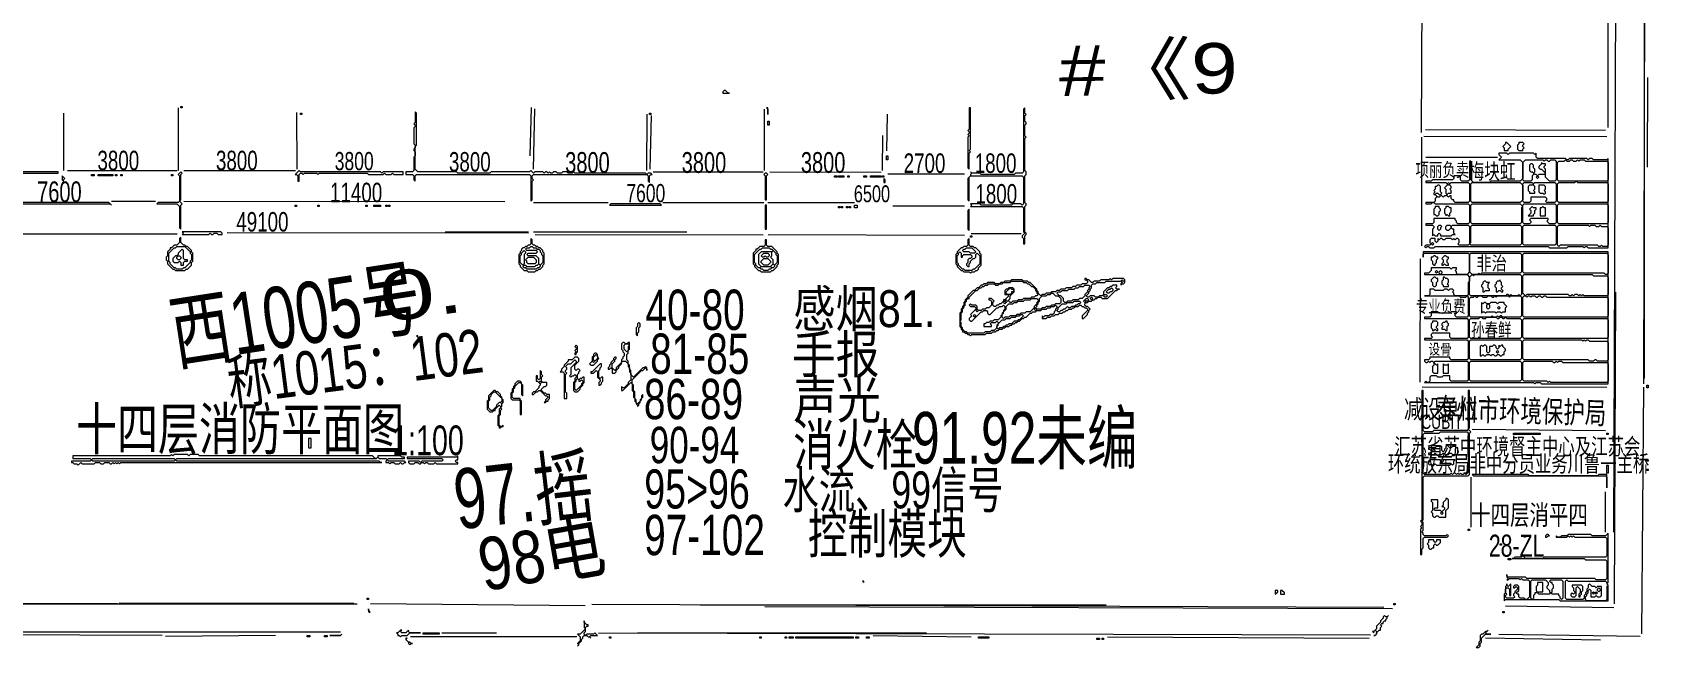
# Model space of a CAD drawing. Extents: x 10 to 1972, y 11 to 1392.
# Drawn here: x 730 to 1944, y 11 to 473 of the extents above; entities that cross this region are included whole.
import ezdxf

# ---------------------------------------------------------------- set-up
doc = ezdxf.new("R2010")
doc.units = 0
for name, color, linetype, lineweight in [('OCR_TEXT', 6, 'Continuous', 0), ('TRACE_CURVE', 6, 'Continuous', 0), ('TRACE_STRAIGHT', 5, 'Continuous', 0), ('TRACE_TEXT_SYMBOL', 6, 'Continuous', 0)]:
    doc.layers.add(name, color=color, linetype=linetype, lineweight=lineweight)
doc.styles.add('wqy-unicode', font='wqy-unicode.lff')

msp = doc.modelspace()

# ---------------------------------------------------------------- linework, layer by layer
at = {"layer": 'TRACE_CURVE', "color": 6}
for points in [[(1018, 413), (1018, 405), (1017, 404), (1018, 403), (1018, 402), (1017, 401), (1017, 389), (1018, 388), (1018, 386), (1017, 385), (1017, 384), (1018, 383), (1018, 380), (1017, 379), (1017, 369), (1016, 368), (1011, 368), (1011, 366), (1016, 366), (1017, 365), (1017, 362), (1018, 361), (1018, 365), (1019, 366), (1104, 366), (1105, 365), (1105, 346), (1106, 347), (1106, 361), (1107, 362), (1106, 363), (1106, 365), (1107, 366), (1192, 366), (1193, 365), (1193, 361), (1194, 360), (1194, 365), (1195, 366), (1196, 366), (1195, 367), (1193, 367), (1192, 366), (1191, 367), (1138, 367), (1137, 368), (1136, 367), (1133, 367), (1132, 368), (1129, 368), (1128, 367), (1125, 367), (1124, 368), (1122, 368), (1121, 367), (1120, 367), (1119, 368), (1118, 367), (1117, 368), (1116, 368), (1115, 367), (1114, 368), (1108, 368), (1107, 367)], [(1107, 367), (1105, 369), (1104, 368), (1075, 368), (1074, 367), (1050, 367), (1049, 368), (1020, 368), (1018, 370), (1018, 387), (1019, 388), (1019, 412), (1018, 413)], [(1777, 313), (1776, 312), (1777, 311), (1778, 312), (1779, 312), (1780, 311), (1783, 311), (1784, 312), (1869, 312), (1870, 311), (1883, 311), (1884, 312), (1895, 312), (1896, 311), (1897, 312), (1898, 312), (1899, 311), (1914, 311), (1914, 378), (1913, 377), (1903, 377), (1902, 378), (1900, 378), (1899, 377), (1898, 378), (1885, 378), (1884, 377), (1883, 377), (1882, 378), (1861, 378), (1860, 379), (1860, 382), (1859, 381), (1858, 382), (1840, 382), (1839, 381), (1838, 382), (1832, 382)], [(1832, 382), (1832, 381), (1834, 379), (1832, 377), (1848, 377), (1850, 375), (1850, 363), (1848, 361), (1826, 361), (1825, 360), (1813, 360), (1811, 362), (1811, 376), (1810, 376), (1810, 362), (1809, 361), (1804, 361), (1803, 362), (1803, 365), (1798, 365), (1798, 363), (1797, 362), (1782, 362), (1781, 361), (1777, 361), (1777, 360), (1792, 360), (1793, 359), (1793, 358), (1791, 356), (1792, 355), (1792, 352), (1793, 351), (1792, 350), (1791, 350), (1790, 349), (1788, 351), (1789, 352), (1788, 353), (1788, 357), (1787, 358), (1786, 358), (1785, 357), (1784, 357), (1784, 355), (1783, 354), (1784, 353), (1783, 352), (1783, 351), (1784, 351), (1785, 350), (1785, 349), (1784, 348), (1784, 346), (1783, 345), (1777, 345), (1777, 344), (1781, 344), (1782, 345), (1783, 345), (1784, 344), (1809, 344), (1810, 343), (1810, 330)], [(1810, 330), (1809, 329), (1801, 329), (1800, 330), (1800, 331), (1799, 332), (1799, 333), (1783, 333), (1783, 330), (1782, 329), (1777, 329), (1777, 328), (1782, 328), (1783, 327), (1783, 326), (1782, 325), (1782, 320), (1783, 321), (1784, 320), (1786, 320), (1786, 321), (1787, 322), (1788, 321), (1788, 320), (1796, 320), (1797, 321), (1799, 321), (1798, 322), (1798, 325), (1797, 325), (1796, 326), (1796, 327), (1797, 328), (1809, 328), (1810, 327), (1810, 314), (1809, 313), (1802, 313), (1801, 314), (1802, 315), (1802, 317), (1801, 318), (1800, 318), (1799, 317), (1798, 318), (1797, 317), (1796, 318), (1792, 318), (1791, 317), (1790, 317), (1789, 318), (1788, 318), (1787, 317), (1786, 318), (1786, 316), (1785, 315), (1784, 316), (1784, 318), (1781, 318), (1780, 317), (1780, 315), (1781, 314), (1780, 313), (1777, 313)], [(1775, 308), (1775, 304), (1775, 306), (1776, 307), (1809, 307), (1810, 306), (1810, 293), (1808, 291), (1801, 291), (1800, 292), (1800, 293), (1799, 294), (1800, 295), (1800, 296), (1797, 296), (1796, 295), (1795, 296), (1781, 296), (1781, 294), (1779, 292), (1776, 292), (1776, 291), (1808, 291), (1810, 289), (1810, 286), (1809, 285), (1809, 276), (1808, 275), (1799, 275), (1798, 276), (1798, 277), (1797, 278), (1798, 279), (1797, 280), (1795, 280), (1794, 279), (1793, 280), (1791, 280), (1790, 279), (1784, 279), (1783, 280), (1780, 280), (1780, 276), (1779, 275), (1776, 275), (1802, 275), (1803, 274), (1807, 274), (1808, 275), (1809, 274), (1809, 260), (1808, 259), (1800, 259), (1799, 260), (1799, 261), (1800, 262), (1800, 263), (1796, 263), (1795, 262), (1787, 262), (1786, 263), (1781, 263), (1781, 260), (1780, 259)], [(1858, 210), (1859, 209), (1860, 210), (1863, 210), (1864, 209), (1914, 209), (1914, 308), (1775, 308)], [(1780, 259), (1776, 259), (1776, 258), (1808, 258), (1809, 257), (1809, 244), (1808, 243), (1796, 243), (1795, 244), (1795, 247), (1782, 247), (1781, 246), (1781, 245), (1782, 244), (1781, 243), (1776, 243), (1776, 242), (1808, 242), (1809, 241), (1809, 228), (1808, 227), (1796, 227), (1795, 228), (1795, 229), (1780, 229), (1780, 228), (1779, 227), (1776, 227), (1776, 226), (1777, 225), (1778, 225), (1779, 226), (1780, 225), (1781, 226), (1782, 226), (1783, 225), (1783, 223), (1782, 222), (1782, 218), (1783, 217), (1786, 217), (1786, 224), (1785, 223), (1783, 225), (1784, 226), (1808, 226), (1809, 225), (1809, 212), (1808, 211), (1796, 211), (1795, 212), (1795, 215), (1790, 215), (1789, 214), (1786, 214), (1785, 215), (1781, 215), (1780, 214), (1780, 211), (1779, 210), (1778, 210), (1777, 211), (1776, 210), (1858, 210)]]:
    msp.add_lwpolyline(points, dxfattribs=at)
for points in [[(1476, 416), (1475, 415), (1475, 368), (1474, 367), (1469, 367), (1468, 366), (1443, 366), (1442, 367), (1436, 367), (1435, 368), (1436, 367), (1435, 366), (1435, 365), (1433, 363), (1433, 347), (1434, 346), (1434, 364), (1435, 365), (1474, 365), (1475, 364), (1475, 344), (1474, 343), (1473, 344), (1467, 344), (1466, 343), (1443, 343), (1442, 344), (1435, 344), (1436, 343), (1435, 342), (1474, 342), (1475, 341), (1475, 323), (1476, 322), (1474, 320), (1474, 319), (1475, 318), (1475, 314), (1476, 314), (1476, 320), (1477, 321), (1477, 322), (1476, 323), (1476, 342), (1477, 343), (1477, 344), (1476, 345), (1476, 365), (1477, 366), (1477, 368), (1476, 369), (1476, 393), (1477, 394), (1476, 395), (1476, 403), (1477, 404), (1477, 405), (1476, 406), (1476, 410), (1477, 411), (1476, 412)], [(1852, 377), (1865, 377), (1866, 376), (1867, 377), (1868, 377), (1869, 376), (1870, 376), (1871, 377), (1874, 377), (1875, 376), (1875, 362), (1874, 361), (1870, 361), (1867, 364), (1867, 370), (1866, 371), (1866, 372), (1867, 373), (1867, 374), (1865, 374), (1864, 375), (1864, 374), (1862, 372), (1862, 371), (1863, 370), (1864, 370), (1867, 367), (1866, 366), (1862, 366), (1861, 365), (1860, 366), (1859, 366), (1858, 367), (1859, 368), (1859, 370), (1858, 371), (1858, 373), (1857, 374), (1856, 374), (1855, 373), (1855, 369), (1856, 368), (1857, 368), (1858, 367), (1858, 366), (1857, 365), (1857, 362), (1856, 361), (1851, 361), (1850, 362), (1850, 375)], [(1881, 376), (1882, 377), (1883, 376), (1885, 376), (1886, 377), (1887, 377), (1888, 376), (1890, 376), (1891, 377), (1892, 376), (1893, 377), (1896, 377), (1897, 376), (1913, 376), (1914, 375), (1914, 362), (1913, 361), (1877, 361), (1876, 362), (1876, 375), (1877, 376)], [(1860, 364), (1861, 365), (1862, 364), (1861, 363)], [(1795, 359), (1796, 360), (1809, 360), (1810, 359), (1810, 346), (1809, 345), (1799, 345), (1798, 346), (1798, 347), (1797, 347), (1796, 348), (1796, 350), (1795, 350), (1794, 349), (1793, 350), (1793, 351), (1794, 352), (1796, 352), (1796, 354), (1795, 355), (1796, 356), (1796, 357), (1795, 358)], [(1793, 359), (1794, 360), (1795, 359), (1794, 358)], [(1811, 359), (1812, 360), (1848, 360), (1850, 358), (1850, 347), (1848, 345), (1812, 345), (1811, 346)], [(1850, 359), (1851, 360), (1857, 360), (1858, 359), (1857, 358), (1855, 358), (1854, 357), (1854, 354), (1855, 353), (1855, 352), (1859, 352), (1859, 353), (1858, 354), (1859, 355), (1859, 357), (1858, 358), (1858, 359), (1859, 360), (1874, 360), (1875, 359), (1875, 346), (1874, 345), (1868, 345), (1867, 346), (1868, 347), (1868, 348), (1867, 349), (1856, 349), (1856, 346), (1855, 345), (1851, 345), (1850, 346)], [(1889, 360), (1890, 361), (1891, 360), (1913, 360), (1914, 359), (1914, 346), (1913, 345), (1877, 345), (1876, 346), (1876, 359), (1877, 360)], [(1784, 351), (1785, 352), (1786, 352), (1788, 350), (1787, 349), (1786, 349)], [(1811, 343), (1812, 344), (1848, 344), (1850, 342), (1849, 341), (1849, 330), (1848, 329), (1812, 329), (1811, 330)], [(1850, 343), (1851, 344), (1874, 344), (1875, 343), (1875, 330), (1874, 329), (1870, 329), (1868, 331), (1869, 332), (1869, 333), (1856, 333), (1855, 332), (1856, 331), (1856, 330), (1855, 329), (1851, 329), (1850, 330)], [(1876, 343), (1877, 344), (1913, 344), (1914, 343), (1914, 330), (1913, 329), (1877, 329), (1876, 330)], [(1786, 327), (1787, 328), (1788, 328), (1789, 327), (1788, 326), (1788, 325), (1787, 324), (1786, 325)], [(1792, 327), (1793, 328), (1795, 328), (1796, 327), (1796, 326), (1794, 324), (1793, 324), (1792, 325)], [(1811, 327), (1812, 328), (1848, 328), (1849, 327), (1849, 314), (1848, 313), (1811, 313), (1810, 314), (1811, 315)], [(1850, 327), (1851, 328), (1874, 328), (1875, 327), (1875, 314), (1874, 313), (1851, 313), (1850, 314)], [(1876, 327), (1877, 328), (1899, 328), (1900, 327), (1901, 328), (1904, 328), (1905, 327), (1907, 327), (1908, 328), (1909, 327), (1913, 327), (1914, 326), (1914, 313), (1913, 312), (1910, 312), (1909, 313), (1908, 312), (1907, 312), (1906, 313), (1878, 313), (1877, 312), (1876, 313)], [(1781, 314), (1782, 315), (1783, 314), (1782, 313)], [(1810, 306), (1811, 307), (1848, 307), (1849, 306), (1849, 293), (1848, 292), (1819, 292), (1818, 291), (1817, 292), (1816, 291), (1812, 291), (1810, 293)], [(1850, 306), (1851, 307), (1913, 307), (1914, 306), (1914, 292), (1913, 291), (1912, 291), (1911, 292), (1851, 292), (1850, 293)], [(1784, 293), (1785, 294), (1786, 293), (1785, 292)], [(1787, 293), (1788, 294), (1789, 293), (1789, 292), (1788, 291), (1787, 292)], [(1812, 291), (1813, 290), (1814, 291), (1848, 291), (1849, 290), (1849, 276), (1848, 275), (1847, 276), (1846, 275), (1842, 275), (1841, 276), (1840, 275), (1839, 276), (1838, 276), (1837, 275), (1811, 275), (1810, 276), (1810, 289)], [(1850, 290), (1851, 291), (1902, 291), (1903, 290), (1913, 290), (1914, 289), (1914, 276), (1913, 275), (1896, 275), (1895, 276), (1894, 275), (1893, 276), (1892, 275), (1891, 276), (1889, 276), (1888, 275), (1887, 276), (1886, 275), (1885, 275), (1884, 276), (1853, 276), (1852, 275), (1850, 277)], [(1813, 274), (1814, 275), (1815, 274), (1816, 274), (1817, 275), (1819, 275), (1820, 274), (1823, 274), (1824, 275), (1826, 275), (1827, 274), (1828, 274), (1829, 275), (1830, 274), (1831, 275), (1839, 275), (1840, 274), (1841, 275), (1848, 275), (1849, 274), (1849, 260), (1848, 259), (1835, 259), (1834, 260), (1833, 260), (1832, 259), (1831, 260), (1830, 259), (1828, 259), (1827, 260), (1826, 259), (1811, 259), (1810, 260), (1810, 273), (1811, 274)], [(1850, 274), (1851, 275), (1852, 275), (1853, 274), (1854, 275), (1855, 275), (1856, 274), (1857, 275), (1859, 275), (1860, 274), (1861, 274), (1862, 275), (1863, 275), (1864, 274), (1865, 274), (1866, 275), (1867, 275), (1868, 274), (1913, 274), (1914, 273), (1914, 260), (1913, 259), (1851, 259), (1850, 260)], [(1817, 258), (1818, 259), (1819, 259), (1820, 258), (1822, 258), (1823, 259), (1830, 259), (1831, 258), (1832, 258), (1833, 259), (1834, 259), (1835, 258), (1836, 258), (1837, 259), (1838, 258), (1848, 258), (1849, 257), (1849, 244), (1848, 243), (1811, 243), (1810, 244), (1810, 257), (1811, 258)], [(1850, 257), (1851, 258), (1913, 258), (1914, 257), (1914, 244), (1913, 243), (1851, 243), (1850, 244)], [(1810, 241), (1811, 242), (1848, 242), (1849, 241), (1849, 228), (1848, 227), (1811, 227), (1810, 228)], [(1850, 241), (1851, 242), (1894, 242), (1895, 241), (1896, 242), (1897, 241), (1898, 242), (1899, 242), (1900, 241), (1913, 241), (1914, 240), (1914, 227), (1913, 226), (1906, 226), (1905, 227), (1904, 227), (1903, 226), (1900, 226), (1899, 227), (1851, 227), (1850, 228)], [(1810, 225), (1811, 226), (1848, 226), (1849, 225), (1849, 212), (1848, 211), (1811, 211), (1810, 212)], [(1850, 225), (1851, 226), (1872, 226), (1873, 225), (1874, 225), (1875, 226), (1876, 225), (1877, 226), (1879, 226), (1880, 225), (1913, 225), (1914, 224), (1914, 211), (1913, 210), (1871, 210), (1870, 211), (1869, 210), (1868, 211), (1851, 211), (1850, 212)], [(1774, 204), (1774, 107), (1773, 106), (1774, 105), (1774, 103), (1773, 102), (1774, 101), (1773, 100), (1773, 81), (1774, 81), (1774, 85), (1775, 86), (1775, 93), (1776, 94), (1793, 94), (1794, 95), (1793, 96), (1792, 95), (1776, 95), (1775, 96), (1775, 97), (1774, 98), (1775, 99), (1775, 105), (1774, 106), (1775, 107), (1775, 139), (1776, 140), (1809, 140), (1810, 141), (1810, 172), (1811, 173), (1809, 175), (1810, 176), (1810, 204), (1809, 204), (1809, 175), (1808, 174), (1783, 174), (1782, 173), (1776, 173), (1775, 174), (1775, 204)], [(1787, 172), (1788, 173), (1808, 173), (1809, 172), (1809, 143), (1807, 141), (1806, 142), (1805, 141), (1804, 141), (1803, 142), (1802, 141), (1801, 142), (1800, 141), (1799, 142), (1798, 142), (1797, 141), (1796, 142), (1795, 141), (1776, 141), (1775, 142), (1775, 171), (1776, 172)]]:
    msp.add_lwpolyline(points, close=True, dxfattribs=at)
at = {"layer": 'TRACE_STRAIGHT', "color": 5}
for p, q in [((1773.8, 397.6), (1777.7, 1222.6)), ((1940.7, 208.9), (1943.2, 965.1)), ((1918.3, 97.6), (1920.6, 753.9)), ((1914, 401.4), (1914.1, 642.6)), ((1941, 481), (1941, 213)), ((1943.6, 371.4), (1943.7, 438.9)), ((840, 416), (840, 369)), ((1104.5, 380.1), (1105.3, 416.4)), ((1106.8, 370.1), (1107.9, 415.2)), ((1280.2, 415.1), (1280.2, 368.9)), ((754, 412), (754, 369)), ((929, 412.6), (929.1, 370.1)), ((1192, 368.9), (1192.2, 411.4)), ((1194.5, 370.1), (1195.5, 410.2)), ((1372.3, 383.8), (1372.8, 411.4)), ((1369, 368.9), (1369.3, 395.4)), ((1774, 312.6), (1774.1, 394.1)), ((1775.6, 394.7), (1913.1, 394.6)), ((1776.9, 399.9), (1911.9, 399.4)), ((1777, 379), (1831, 379)), ((756.9, 368.9), (839.4, 369.1)), ((844.4, 369.1), (928.1, 369.1)), ((1196.9, 367.9), (1279.4, 367.9)), ((1284.4, 367.9), (1368.1, 367.8)), ((1373.1, 366.4), (1430.6, 366.5)), ((790, 346), (823, 346)), ((844.4, 345.9), (1085.4, 345.7)), ((1107, 345), (1163, 345)), ((1204, 345), (1280, 345)), ((1283, 345), (1348, 345)), ((1376.9, 342.5), (1430.6, 342.6)), ((665.6, 321.5), (839.4, 321.5)), ((876.9, 322.6), (1103.1, 322.3)), ((1040.6, 323), (1103.1, 322.9)), ((1107, 323), (1222, 323)), ((1108.1, 320.9), (1279.4, 320.8)), ((1283.1, 320.9), (1430.6, 320.5)), ((1435.6, 321.8), (1473.1, 321.8)), ((1772.8, 210.1), (1773.2, 302.7)), ((1918.9, 43.9), (1919.8, 277.6)), ((1774.4, 206.8), (1913.1, 206.4)), ((1939.3, 21.4), (1940.7, 206.4)), ((1811.9, 174.9), (1911.9, 173.9)), ((1810.9, 138.9), (1810.9, 101.4)), ((1912, 97.6), (1912.1, 127.9)), ((580.6, 44.7), (794.4, 44.2)), ((679.4, 43.8), (974.4, 43.8)), ((795.6, 44.5), (971.9, 44.4)), ((848, 44), (895, 44)), ((903, 44), (947, 44)), ((984.4, 44), (1145.6, 42.6)), ((1150.6, 43.7), (1745.6, 41.3)), ((1232, 43), (1345, 43)), ((1280.6, 41.9), (1752.1, 40.4)), ((1285, 43), (1418, 43)), ((1374, 43), (1537, 43)), ((1836.9, 42.4), (1918.2, 41.1)), ((580.6, 21.2), (828.1, 20.3)), ((641.9, 22.8), (961.9, 22.9)), ((830.6, 19.5), (913.1, 20.4)), ((1014.4, 19.4), (1139.4, 19.3)), ((1038, 22), (1079, 22)), ((1155.6, 22.2), (1735.6, 20.5)), ((1185, 22), (1402, 22)), ((1361.9, 20.2), (1435.6, 19.2)), ((1538.1, 19), (1734.4, 18.2)), ((1821.9, 18.4), (1908.2, 16.9)), ((1831.9, 21), (1938.1, 19.6))]:
    msp.add_line(p, q, dxfattribs=at)
at = {"layer": 'TRACE_TEXT_SYMBOL', "color": 6}
for points in [[(1250, 429), (1249, 428), (1249, 427), (1254, 427), (1253, 427), (1251, 429)], [(842, 417), (843, 417), (843, 416), (842, 416)], [(1282, 416), (1283, 415), (1283, 411), (1283, 416)], [(1434, 416), (1434, 400), (1433, 399), (1434, 398), (1434, 397), (1433, 396), (1434, 395), (1433, 394), (1433, 371), (1434, 370), (1434, 382), (1435, 383), (1434, 384), (1435, 385), (1435, 416)], [(932, 412), (933, 412), (933, 411), (932, 411)], [(1194, 412), (1195, 412), (1195, 411), (1194, 411)], [(1283, 406), (1284, 406), (1284, 403), (1283, 403)], [(1837, 390), (1837, 389), (1835, 387), (1836, 386), (1836, 384), (1839, 384), (1839, 385), (1841, 387), (1838, 390)], [(1847, 390), (1847, 389), (1846, 388), (1846, 385), (1847, 384), (1850, 384), (1850, 385), (1851, 386), (1850, 387), (1850, 388), (1851, 389), (1850, 390)], [(1372, 380), (1373, 380), (1373, 377), (1372, 377)], [(753, 365), (753, 362), (754, 361), (754, 362), (755, 363)], [(775, 366), (777, 366), (777, 365), (775, 365)], [(780, 366), (791, 366), (791, 365), (780, 365)], [(793, 366), (794, 366), (794, 365), (793, 365)], [(797, 366), (798, 366), (798, 365), (797, 365)], [(842, 368), (840, 366), (841, 365), (841, 346), (840, 345), (825, 345), (824, 344), (839, 344), (841, 342), (841, 326), (842, 325), (842, 343), (843, 344), (841, 346), (842, 347), (842, 366), (843, 367)], [(835, 366), (836, 366), (836, 365), (835, 365)], [(931, 369), (928, 366), (929, 366), (930, 365), (930, 361), (931, 361), (931, 366), (932, 367), (933, 367), (934, 366), (935, 367), (944, 367), (945, 366), (946, 367), (982, 367), (983, 366), (994, 366), (995, 367), (996, 366), (1000, 366), (1001, 367), (1002, 366), (1009, 366), (1009, 368), (994, 368), (993, 367), (992, 368), (932, 368)], [(1281, 367), (1280, 366), (1281, 365), (1281, 347), (1282, 347), (1282, 365), (1283, 366), (1282, 367)], [(1333, 365), (1335, 365), (1335, 364), (1333, 364)], [(1336, 365), (1340, 365), (1340, 364), (1336, 364)], [(1343, 365), (1344, 365), (1344, 364), (1343, 364)], [(1355, 365), (1357, 365), (1357, 364), (1355, 364)], [(1360, 365), (1368, 365), (1368, 364), (1360, 364)], [(1369, 365), (1370, 365), (1370, 364), (1369, 364)], [(1370, 363), (1370, 360), (1371, 360), (1371, 362)], [(1862, 358), (1862, 353), (1863, 352), (1865, 352), (1866, 351), (1867, 352), (1867, 353), (1866, 354), (1867, 355), (1867, 357), (1866, 358)], [(928, 343), (929, 343), (929, 342), (928, 342)], [(945, 343), (946, 343), (946, 342), (945, 342)], [(981, 343), (982, 343), (982, 342), (981, 342)], [(987, 343), (992, 343), (992, 342), (987, 342)], [(996, 343), (997, 343), (997, 342), (996, 342)], [(998, 343), (999, 343), (999, 342), (998, 342)], [(1165, 344), (1164, 343), (1203, 343), (1202, 344)], [(1281, 343), (1281, 325), (1282, 325), (1282, 343)], [(1336, 342), (1337, 342), (1337, 341), (1336, 341)], [(1338, 342), (1339, 342), (1339, 341), (1338, 341)], [(1342, 342), (1343, 342), (1343, 341), (1342, 341)], [(1344, 342), (1345, 342), (1345, 341), (1344, 341)], [(1348, 343), (1350, 343), (1350, 341), (1348, 341)], [(1434, 340), (1433, 339), (1433, 325), (1434, 324)], [(1784, 342), (1784, 341), (1783, 340), (1783, 336), (1784, 336), (1785, 335), (1786, 335), (1787, 336), (1787, 338), (1788, 339), (1788, 340), (1787, 341), (1787, 342)], [(1792, 342), (1792, 341), (1791, 340), (1791, 337), (1792, 336), (1792, 335), (1793, 336), (1794, 335), (1795, 335), (1795, 337), (1796, 338), (1796, 341), (1795, 341), (1794, 342)], [(1857, 342), (1855, 340), (1856, 339), (1856, 337), (1854, 335), (1858, 335), (1858, 336), (1859, 337), (1859, 339), (1860, 340), (1860, 341), (1858, 341)], [(1865, 342), (1864, 341), (1863, 341), (1863, 335), (1867, 335), (1867, 341), (1866, 341)], [(842, 319), (841, 318), (841, 315), (839, 313), (837, 313), (835, 311), (834, 311), (834, 310), (832, 308), (832, 305), (831, 304), (831, 302), (832, 301), (832, 299), (836, 295), (837, 295), (838, 294), (845, 294), (846, 295), (847, 295), (850, 298), (850, 300), (851, 301), (851, 307), (850, 308), (850, 309), (847, 312), (846, 312), (845, 313), (844, 313), (842, 315)], [(843, 323), (844, 322), (843, 321), (863, 321), (864, 322), (865, 321), (866, 321), (867, 322), (869, 322), (870, 321), (873, 321), (873, 322), (872, 323)], [(1105, 318), (1105, 314), (1104, 313), (1103, 313), (1102, 312), (1101, 312), (1100, 311), (1099, 311), (1098, 310), (1098, 309), (1097, 308), (1097, 307), (1096, 306), (1096, 299), (1097, 298), (1097, 297), (1100, 294), (1102, 294), (1103, 293), (1108, 293), (1109, 294), (1110, 294), (1111, 295), (1112, 295), (1114, 297), (1114, 298), (1115, 299), (1115, 307), (1114, 308), (1114, 309), (1112, 311), (1111, 311), (1110, 312), (1109, 312), (1108, 313), (1107, 313), (1106, 314), (1106, 317)], [(1281, 317), (1281, 313), (1280, 312), (1277, 312), (1275, 310), (1274, 310), (1274, 309), (1272, 307), (1272, 299), (1273, 298), (1273, 297), (1276, 294), (1277, 294), (1278, 293), (1285, 293), (1286, 294), (1287, 294), (1290, 297), (1290, 298), (1291, 299), (1291, 306), (1290, 307), (1290, 308), (1286, 312), (1283, 312), (1282, 313), (1282, 317)], [(1434, 318), (1433, 317), (1433, 313), (1432, 312), (1430, 312), (1429, 311), (1428, 311), (1425, 308), (1425, 307), (1424, 306), (1424, 299), (1425, 298), (1425, 297), (1428, 294), (1429, 294), (1430, 293), (1434, 293), (1435, 292), (1436, 293), (1438, 293), (1439, 294), (1440, 294), (1441, 295), (1441, 296), (1443, 298), (1443, 306), (1442, 307), (1442, 308), (1439, 311), (1438, 311), (1437, 312), (1435, 312), (1434, 313)], [(1435, 320), (1436, 320), (1436, 319), (1435, 319)], [(838, 311), (839, 312), (845, 312), (849, 308), (849, 307), (850, 306), (850, 302), (849, 301), (849, 300), (845, 296), (844, 296), (843, 295), (839, 295), (838, 296), (837, 296), (834, 299), (834, 300), (833, 301), (833, 307), (837, 311)], [(843, 310), (840, 307), (840, 306), (839, 305), (838, 305), (836, 303), (836, 301), (837, 300), (840, 300), (841, 301), (842, 300), (842, 298), (844, 298), (844, 300), (845, 301), (847, 301), (847, 302), (845, 302), (844, 303), (844, 309)], [(839, 304), (840, 305), (841, 305), (842, 304), (842, 303), (841, 302), (840, 302), (839, 303)], [(1100, 309), (1101, 308), (1101, 307), (1100, 306), (1100, 299), (1099, 298), (1097, 300), (1097, 305), (1098, 306), (1098, 307)], [(1104, 311), (1105, 312), (1106, 312), (1107, 311), (1109, 311), (1110, 310), (1109, 309), (1102, 309), (1101, 310), (1102, 311)], [(1103, 304), (1107, 304), (1109, 302), (1109, 300), (1108, 299), (1103, 299), (1102, 300), (1102, 301), (1101, 302)], [(1109, 309), (1110, 310), (1111, 310), (1112, 309), (1112, 308), (1113, 307), (1113, 306), (1114, 305), (1114, 300), (1112, 298), (1111, 299), (1111, 303), (1109, 305), (1103, 305), (1102, 306), (1103, 307), (1109, 307), (1110, 308)], [(1278, 310), (1279, 311), (1284, 311), (1285, 310), (1286, 310), (1287, 309), (1286, 308), (1278, 308), (1276, 306), (1276, 299), (1278, 297), (1277, 296), (1276, 296), (1274, 298), (1274, 299), (1273, 300), (1273, 306), (1277, 310)], [(1280, 307), (1283, 307), (1284, 306), (1284, 305), (1283, 304), (1282, 304), (1281, 305), (1280, 304), (1279, 304), (1278, 305)], [(1286, 308), (1287, 309), (1289, 307), (1289, 306), (1290, 305), (1290, 300), (1288, 298), (1287, 299), (1287, 302), (1285, 304), (1286, 305)], [(1426, 307), (1427, 308), (1428, 307), (1428, 304), (1429, 304), (1429, 305), (1430, 306), (1435, 306), (1436, 305), (1436, 304), (1435, 303), (1434, 303), (1433, 302), (1433, 300), (1432, 299), (1432, 298), (1433, 297), (1434, 297), (1434, 299), (1435, 300), (1435, 301), (1437, 303), (1438, 303), (1439, 304), (1439, 306), (1440, 307), (1442, 305), (1442, 299), (1438, 295), (1437, 295), (1436, 294), (1431, 294), (1430, 295), (1429, 295), (1426, 298), (1426, 299), (1425, 300), (1425, 305), (1426, 306)], [(1431, 310), (1432, 311), (1436, 311), (1439, 308), (1438, 307), (1435, 307), (1434, 308), (1430, 308), (1429, 309), (1430, 310)], [(1783, 305), (1782, 304), (1781, 304), (1781, 302), (1782, 301), (1782, 299), (1783, 298), (1784, 298), (1784, 299), (1785, 300), (1785, 302), (1786, 303), (1786, 304), (1785, 304), (1784, 305)], [(1791, 305), (1789, 303), (1790, 302), (1790, 300), (1789, 299), (1789, 298), (1790, 298), (1791, 299), (1792, 298), (1794, 298), (1794, 299), (1793, 300), (1793, 302), (1794, 303), (1794, 304), (1793, 304), (1792, 305)], [(1099, 297), (1100, 298), (1101, 298), (1102, 297), (1101, 296), (1100, 296)], [(1110, 298), (1111, 299), (1112, 298), (1112, 297), (1111, 296), (1110, 296), (1109, 295), (1102, 295), (1101, 296), (1102, 297), (1108, 297), (1109, 298)], [(1277, 296), (1278, 297), (1285, 297), (1286, 296), (1285, 295), (1284, 295), (1283, 294), (1280, 294), (1279, 295), (1278, 295)], [(1280, 303), (1283, 303), (1285, 301), (1285, 300), (1283, 298), (1280, 298), (1278, 300), (1278, 301)], [(1287, 299), (1288, 298), (1288, 297), (1287, 296), (1286, 296), (1285, 297)], [(1465, 281), (1466, 280), (1467, 280), (1468, 279), (1467, 278), (1466, 278), (1466, 277), (1465, 276), (1463, 276), (1462, 277), (1462, 278)], [(1520, 282), (1521, 283), (1524, 283), (1525, 282), (1524, 281), (1524, 280), (1523, 279), (1523, 278), (1521, 276), (1521, 275), (1519, 273), (1517, 273), (1516, 272), (1512, 272), (1511, 271), (1508, 271), (1507, 270), (1506, 270), (1505, 271), (1505, 273), (1503, 275), (1502, 275), (1500, 277), (1501, 278), (1503, 278), (1504, 279), (1508, 279), (1509, 280), (1513, 280), (1514, 281), (1516, 281), (1517, 282)], [(1540, 280), (1541, 281), (1542, 280), (1542, 279), (1541, 278), (1540, 278), (1539, 277), (1538, 277), (1537, 278), (1539, 280)], [(1548, 286), (1549, 287), (1550, 286), (1549, 285)], [(1783, 289), (1781, 287), (1781, 286), (1782, 285), (1782, 283), (1783, 282), (1784, 282), (1785, 283), (1785, 285), (1786, 286), (1786, 288), (1785, 288), (1784, 289)], [(1790, 289), (1790, 287), (1789, 286), (1789, 284), (1790, 283), (1790, 282), (1794, 282), (1794, 283), (1793, 284), (1794, 285), (1794, 287), (1793, 288), (1792, 288), (1791, 289)], [(1821, 286), (1820, 285), (1820, 284), (1819, 283), (1819, 282), (1820, 281), (1820, 278), (1821, 278), (1822, 279), (1825, 279), (1825, 280), (1824, 281), (1824, 284), (1825, 285), (1823, 285), (1822, 286)], [(1833, 287), (1832, 286), (1831, 286), (1830, 285), (1830, 284), (1829, 283), (1829, 282), (1830, 281), (1830, 278), (1831, 278), (1832, 279), (1833, 279), (1834, 278), (1835, 278), (1835, 279), (1834, 280), (1834, 281), (1835, 282), (1834, 283), (1834, 285), (1833, 286)], [(1480, 272), (1481, 273), (1485, 273), (1486, 272), (1486, 271), (1485, 270), (1485, 269), (1483, 267), (1483, 266), (1480, 263), (1477, 263), (1476, 262), (1473, 262), (1472, 261), (1470, 261), (1469, 260), (1465, 260), (1464, 259), (1461, 259), (1460, 258), (1459, 259), (1459, 261), (1460, 262), (1460, 263), (1462, 265), (1462, 267), (1464, 269), (1467, 269), (1468, 270), (1470, 270), (1471, 271), (1475, 271), (1476, 272)], [(1460, 270), (1461, 271), (1462, 270), (1461, 269)], [(1461, 271), (1462, 272), (1463, 271), (1462, 270)], [(1495, 276), (1496, 277), (1497, 277), (1499, 275), (1501, 275), (1503, 273), (1503, 270), (1502, 269), (1499, 269), (1498, 268), (1496, 268), (1495, 267), (1492, 267), (1491, 266), (1489, 266), (1488, 265), (1485, 265), (1484, 266), (1485, 267), (1485, 268), (1486, 269), (1486, 270), (1487, 271), (1487, 273), (1489, 275), (1492, 275), (1493, 276)], [(1512, 270), (1513, 271), (1517, 271), (1518, 270), (1517, 269), (1516, 269), (1515, 268), (1514, 268), (1513, 267), (1511, 267), (1510, 266), (1509, 266), (1508, 267), (1506, 265), (1505, 265), (1504, 264), (1503, 264), (1502, 263), (1501, 263), (1500, 264), (1501, 265), (1501, 266), (1504, 269), (1507, 269), (1508, 270)], [(1520, 271), (1521, 272), (1522, 271), (1521, 270)], [(1521, 272), (1522, 273), (1523, 273), (1524, 272), (1523, 271), (1522, 271)], [(1525, 273), (1526, 274), (1527, 273), (1526, 272)], [(1535, 275), (1536, 276), (1537, 276), (1538, 275), (1537, 274), (1536, 274)], [(1819, 270), (1819, 262), (1820, 263), (1821, 263), (1822, 262), (1823, 263), (1829, 263), (1830, 262), (1831, 263), (1833, 263), (1834, 262), (1835, 263), (1837, 263), (1837, 266), (1838, 267), (1836, 269), (1836, 270), (1832, 270), (1831, 269), (1830, 270), (1826, 270), (1825, 269), (1823, 269), (1822, 270), (1821, 270), (1820, 269)], [(1823, 268), (1824, 269), (1825, 268), (1825, 266), (1824, 265), (1823, 266)], [(1186, 255), (1185, 254), (1185, 252), (1184, 251), (1184, 246), (1185, 245), (1185, 247), (1186, 248), (1186, 251), (1187, 252), (1187, 254)], [(1437, 260), (1438, 261), (1439, 260), (1438, 259)], [(1439, 264), (1440, 265), (1441, 264), (1440, 263)], [(1472, 260), (1473, 261), (1474, 261), (1475, 260), (1472, 257), (1471, 257), (1470, 256), (1468, 256), (1466, 254), (1464, 254), (1463, 253), (1462, 253), (1461, 252), (1460, 252), (1459, 251), (1457, 251), (1456, 250), (1455, 251), (1455, 252), (1456, 253), (1456, 254), (1459, 257), (1461, 257), (1462, 258), (1465, 258), (1466, 259), (1469, 259), (1470, 260)], [(1483, 265), (1484, 266), (1485, 265), (1484, 264)], [(1782, 256), (1782, 255), (1781, 254), (1781, 251), (1782, 250), (1782, 249), (1783, 249), (1784, 250), (1785, 249), (1786, 249), (1786, 250), (1785, 251), (1785, 252), (1786, 253), (1786, 255), (1785, 256)], [(1792, 256), (1791, 255), (1790, 255), (1789, 254), (1789, 253), (1790, 252), (1789, 251), (1789, 250), (1791, 250), (1792, 249), (1793, 249), (1793, 252), (1794, 253), (1794, 254), (1793, 255), (1793, 256)], [(1831, 266), (1832, 267), (1833, 266), (1832, 265)], [(1019, 245), (1021, 243), (1022, 243), (1023, 242), (1022, 243), (1021, 243), (1020, 244), (1020, 245)], [(1139, 238), (1138, 237), (1139, 236), (1139, 235), (1138, 234), (1139, 233), (1138, 232), (1138, 231), (1139, 231), (1139, 232), (1140, 233), (1140, 237)], [(1153, 232), (1152, 231), (1152, 230), (1151, 229), (1151, 226), (1149, 224), (1150, 223), (1152, 223), (1155, 226), (1155, 227), (1156, 228), (1155, 229), (1155, 231), (1154, 232)], [(1154, 231), (1155, 230), (1155, 228), (1153, 226), (1152, 227), (1152, 229)], [(1175, 238), (1176, 239), (1178, 239), (1179, 238), (1178, 237), (1178, 234), (1177, 233), (1175, 235)], [(1819, 238), (1818, 237), (1818, 230), (1819, 230), (1820, 231), (1821, 230), (1822, 230), (1823, 231), (1825, 231), (1826, 230), (1827, 231), (1828, 231), (1829, 230), (1830, 230), (1831, 231), (1832, 231), (1833, 230), (1834, 230), (1835, 231), (1836, 231), (1836, 233), (1837, 234), (1837, 235), (1835, 237), (1835, 238), (1834, 238), (1833, 237), (1832, 238), (1832, 236), (1831, 235), (1830, 236), (1830, 237), (1829, 238), (1828, 238), (1827, 237), (1825, 237), (1825, 233), (1824, 232), (1823, 233), (1823, 237), (1822, 238), (1821, 238), (1820, 237)], [(1830, 233), (1831, 234), (1832, 233), (1831, 232)], [(1112, 219), (1112, 213), (1111, 212), (1110, 213), (1110, 215), (1109, 215), (1109, 211), (1110, 211), (1112, 209), (1112, 208), (1111, 207), (1111, 206), (1108, 203), (1107, 203), (1106, 202), (1106, 201), (1107, 201), (1109, 203), (1110, 203), (1111, 204), (1112, 204), (1116, 200), (1117, 200), (1118, 199), (1116, 197), (1116, 196), (1115, 195), (1116, 195), (1117, 196), (1118, 196), (1118, 197), (1119, 198), (1119, 201), (1117, 201), (1116, 202), (1115, 202), (1113, 204), (1113, 205), (1115, 207), (1116, 207), (1117, 208), (1117, 210), (1114, 210), (1113, 211), (1113, 214), (1114, 215), (1113, 216), (1113, 218)], [(1157, 224), (1151, 218), (1150, 218), (1150, 217), (1152, 217), (1154, 219), (1155, 218), (1155, 214), (1157, 212), (1157, 211), (1156, 210), (1156, 208), (1157, 208), (1158, 209), (1158, 210), (1159, 211), (1159, 214), (1158, 214), (1157, 213), (1156, 214), (1156, 219), (1157, 220), (1157, 221), (1158, 222), (1158, 224)], [(1151, 226), (1152, 227), (1153, 226), (1152, 225)], [(1790, 224), (1790, 217), (1794, 217), (1794, 224), (1793, 223), (1791, 223)], [(1095, 211), (1093, 209), (1093, 208), (1092, 207), (1092, 206), (1091, 205), (1091, 203), (1090, 202), (1090, 198), (1091, 197), (1096, 197), (1097, 196), (1097, 186), (1098, 186), (1098, 196), (1097, 197), (1097, 198), (1092, 198), (1091, 199), (1091, 202), (1092, 203), (1092, 205), (1093, 206), (1093, 207), (1096, 210), (1097, 210), (1098, 209), (1098, 201), (1099, 200), (1099, 208), (1098, 209), (1098, 210), (1097, 211)], [(1111, 210), (1112, 211), (1113, 210), (1112, 209)], [(1139, 212), (1140, 213), (1141, 212), (1141, 211), (1142, 211), (1143, 212), (1144, 211), (1144, 210), (1143, 209), (1143, 208), (1139, 204), (1138, 205), (1138, 210), (1139, 211)], [(1943, 208), (1944, 208), (1944, 206), (1943, 206)], [(1077, 204), (1073, 200), (1073, 197), (1072, 196), (1072, 190), (1074, 188), (1076, 188), (1077, 189), (1078, 189), (1078, 190), (1081, 193), (1082, 192), (1082, 191), (1081, 190), (1081, 186), (1080, 185), (1080, 178), (1081, 177), (1081, 176), (1082, 176), (1083, 177), (1084, 177), (1084, 178), (1083, 177), (1082, 177), (1081, 178), (1081, 185), (1082, 186), (1082, 189), (1083, 190), (1082, 191), (1083, 192), (1083, 194), (1084, 195), (1084, 197), (1083, 198), (1083, 199), (1082, 200), (1082, 201), (1080, 203), (1079, 203), (1078, 204)], [(1077, 203), (1078, 203), (1083, 198), (1083, 196), (1082, 195), (1081, 195), (1079, 193), (1079, 192), (1076, 189), (1075, 189), (1073, 191), (1073, 196), (1074, 197), (1074, 199), (1075, 200), (1075, 201)], [(1082, 195), (1083, 196), (1084, 195), (1083, 194)], [(1843, 172), (1863, 172), (1863, 171), (1843, 171)], [(1913, 172), (1914, 172), (1914, 171), (1913, 171)], [(938, 168), (938, 161), (940, 161), (940, 168)], [(1793, 163), (1792, 162), (1792, 161), (1791, 160), (1791, 159), (1790, 158), (1789, 159), (1789, 162), (1785, 162), (1784, 161), (1779, 161), (1779, 160), (1780, 160), (1781, 159), (1781, 158), (1780, 157), (1779, 157), (1779, 156), (1783, 156), (1784, 157), (1786, 155), (1787, 156), (1789, 156), (1790, 157), (1791, 157), (1792, 156), (1794, 156), (1795, 157), (1796, 157), (1797, 156), (1800, 156), (1801, 157), (1801, 161), (1800, 161), (1799, 162), (1797, 162), (1796, 161), (1795, 161)], [(1782, 159), (1783, 160), (1784, 159), (1783, 158)], [(775, 152), (776, 153), (837, 153), (838, 152), (837, 151), (776, 151)], [(1050, 155), (1049, 154), (1012, 154), (1012, 153), (1038, 153), (1039, 152), (1038, 151), (1023, 151), (1022, 150), (1021, 151), (1013, 151), (1013, 150), (1014, 149), (1017, 149), (1018, 150), (1020, 150), (1021, 149), (1022, 149), (1023, 150), (1024, 150), (1025, 149), (1026, 150), (1027, 150), (1028, 149), (1032, 149), (1033, 150), (1034, 149), (1050, 149), (1050, 150), (1049, 150), (1048, 151), (1049, 152), (1050, 152)], [(1780, 152), (1779, 151), (1779, 149), (1780, 148), (1781, 149), (1782, 148), (1783, 148), (1784, 149), (1785, 148), (1795, 148), (1796, 149), (1797, 148), (1798, 149), (1798, 151), (1799, 152), (1790, 152), (1790, 151), (1789, 150), (1788, 151), (1788, 152)], [(1913, 148), (1914, 148), (1914, 142), (1913, 142)], [(1943, 152), (1944, 152), (1944, 151), (1943, 151)], [(1812, 141), (1813, 140), (1912, 140), (1913, 139), (1913, 131), (1913, 141), (1907, 141), (1906, 140), (1855, 140), (1854, 141)], [(1943, 145), (1944, 145), (1944, 144), (1943, 144)], [(1792, 123), (1792, 122), (1790, 120), (1790, 118), (1789, 117), (1790, 117), (1791, 116), (1791, 115), (1789, 113), (1788, 114), (1784, 114), (1783, 115), (1784, 116), (1786, 116), (1786, 122), (1781, 122), (1781, 121), (1782, 120), (1782, 114), (1781, 113), (1782, 112), (1782, 110), (1783, 109), (1784, 109), (1785, 110), (1786, 110), (1787, 109), (1792, 109), (1792, 114), (1794, 116), (1794, 122), (1793, 123)], [(1788, 112), (1789, 113), (1790, 112), (1789, 111)], [(1809, 100), (1810, 100), (1810, 99), (1809, 99)], [(1779, 92), (1779, 90), (1778, 89), (1779, 88), (1779, 86), (1780, 85), (1781, 85), (1782, 86), (1783, 86), (1783, 88), (1784, 89), (1785, 88), (1786, 88), (1788, 90), (1788, 92), (1785, 92), (1785, 91), (1784, 90), (1783, 91), (1783, 92)], [(1833, 89), (1834, 89), (1834, 88), (1833, 88)], [(1851, 95), (1852, 95), (1852, 94), (1851, 94)], [(1868, 96), (1867, 95), (1867, 94), (1868, 94), (1869, 95), (1870, 95), (1869, 96)], [(1839, 78), (1841, 78), (1841, 77), (1839, 77)], [(1354, 61), (1355, 60), (1355, 61)], [(1856, 61), (1857, 62), (1867, 62), (1869, 60), (1869, 58), (1868, 57), (1868, 56), (1870, 54), (1870, 53), (1871, 52), (1870, 51), (1862, 51), (1861, 52), (1862, 53), (1865, 53), (1865, 60), (1861, 60), (1861, 58), (1860, 57), (1860, 54), (1861, 53), (1860, 52), (1859, 52), (1859, 51), (1858, 50), (1858, 48), (1857, 47), (1856, 48)], [(1870, 61), (1871, 62), (1879, 62), (1880, 61), (1880, 48), (1879, 47), (1878, 48), (1878, 49), (1877, 50), (1877, 51), (1872, 51), (1871, 52), (1872, 53), (1872, 55), (1873, 56), (1873, 58), (1872, 59), (1872, 60), (1871, 60)], [(1882, 61), (1883, 62), (1884, 61), (1912, 61), (1913, 60), (1913, 59), (1914, 58), (1913, 57), (1913, 47), (1912, 46), (1898, 46), (1897, 47), (1897, 49), (1898, 50), (1898, 51), (1899, 52), (1899, 54), (1900, 55), (1901, 54), (1901, 49), (1904, 49), (1905, 50), (1906, 49), (1908, 49), (1909, 50), (1909, 57), (1906, 57), (1905, 56), (1904, 57), (1902, 57), (1900, 59), (1899, 58), (1899, 56), (1898, 55), (1898, 53), (1897, 52), (1897, 51), (1896, 50), (1896, 48), (1895, 47), (1883, 47), (1882, 48)], [(1664, 54), (1664, 51), (1666, 53), (1666, 54)], [(1668, 54), (1668, 51), (1671, 51), (1671, 52), (1669, 54)], [(1887, 58), (1887, 57), (1888, 56), (1888, 54), (1889, 53), (1889, 52), (1888, 51), (1887, 52), (1886, 51), (1886, 50), (1887, 49), (1889, 49), (1890, 50), (1890, 56), (1891, 57), (1893, 55), (1893, 52), (1892, 51), (1892, 49), (1893, 49), (1893, 50), (1894, 51), (1894, 53), (1895, 54), (1895, 57), (1894, 58)], [(1902, 52), (1903, 53), (1904, 52), (1903, 51)], [(1904, 52), (1905, 53), (1906, 52), (1905, 51)], [(1906, 55), (1907, 56), (1908, 55), (1908, 54), (1907, 53), (1906, 54)], [(982, 48), (983, 48), (983, 47), (982, 47)], [(983, 40), (983, 38), (984, 37), (984, 38), (983, 39)], [(1753, 44), (1754, 44), (1754, 43), (1753, 43)], [(1835, 38), (1836, 38), (1836, 37), (1835, 37)], [(1145, 31), (1145, 26), (1146, 25), (1142, 21), (1140, 21), (1142, 19), (1142, 16), (1140, 14), (1141, 13), (1140, 12), (1141, 13), (1141, 14), (1143, 16), (1143, 17), (1144, 18), (1144, 19), (1145, 20), (1147, 20), (1148, 19), (1149, 19), (1150, 18), (1149, 19), (1150, 20), (1155, 20), (1153, 22), (1152, 21), (1147, 21), (1146, 20), (1145, 21), (1145, 22), (1146, 23), (1146, 26), (1147, 27), (1148, 27), (1148, 28), (1147, 28), (1145, 30)], [(1746, 35), (1745, 34), (1745, 33), (1743, 31), (1743, 30), (1740, 27), (1740, 25), (1738, 23), (1737, 23), (1738, 22), (1738, 23), (1739, 24), (1740, 23), (1740, 21), (1739, 20), (1738, 20), (1739, 20), (1740, 21), (1740, 22), (1742, 24), (1743, 24), (1743, 26), (1744, 27), (1743, 28), (1744, 29), (1745, 29), (1745, 30), (1746, 31), (1747, 31), (1747, 32), (1748, 33), (1748, 34), (1749, 35), (1748, 34), (1747, 34)], [(937, 20), (939, 20), (939, 19), (937, 19)], [(950, 20), (952, 20), (952, 19), (950, 19)], [(963, 21), (962, 20), (954, 20), (962, 20)], [(1007, 24), (1005, 22), (1004, 22), (1005, 21), (1005, 20), (1006, 20), (1007, 19), (1008, 20), (1012, 20), (1014, 22), (1022, 22), (1014, 22), (1013, 23), (1013, 24), (1011, 22), (1008, 22), (1007, 23), (1008, 24)], [(1011, 18), (1011, 17), (1013, 15), (1013, 14), (1014, 13), (1015, 14), (1016, 14), (1015, 14), (1014, 15), (1013, 15), (1011, 17), (1012, 18)], [(1024, 22), (1036, 22), (1036, 21), (1024, 21)], [(1164, 19), (1165, 19), (1165, 18), (1164, 18)], [(1277, 19), (1278, 19), (1278, 18), (1277, 18)], [(1296, 19), (1297, 19), (1297, 18), (1296, 18)], [(1299, 19), (1302, 19), (1302, 18), (1299, 18)], [(1304, 19), (1347, 19), (1347, 18), (1304, 18)], [(1349, 19), (1351, 19), (1351, 18), (1349, 18)], [(1357, 19), (1359, 19), (1359, 18), (1357, 18)], [(1441, 19), (1449, 19), (1449, 18), (1441, 18)], [(1530, 18), (1532, 18), (1532, 17), (1530, 17)], [(1534, 18), (1535, 18), (1535, 17), (1534, 17)], [(1824, 24), (1823, 23), (1822, 23), (1820, 21), (1819, 21), (1818, 20), (1818, 16), (1817, 15), (1817, 13), (1815, 11), (1817, 11), (1818, 12), (1818, 14), (1819, 15), (1819, 18), (1822, 21), (1826, 21), (1823, 21), (1822, 22)]]:
    msp.add_lwpolyline(points, close=True, dxfattribs=at)
for points in [[(668, 367), (750, 367), (750, 368), (669, 368)], [(668, 344), (789, 344), (790, 343), (788, 345), (668, 345)], [(1521, 288), (1521, 287), (1522, 287), (1523, 286), (1523, 285), (1522, 284), (1519, 284), (1518, 283), (1515, 283), (1514, 282), (1512, 282), (1511, 281), (1507, 281), (1506, 280), (1503, 280), (1502, 279), (1500, 279), (1499, 278), (1496, 278), (1495, 277), (1492, 277), (1491, 276), (1489, 276), (1488, 275), (1486, 277), (1486, 278), (1485, 279), (1485, 280), (1480, 285), (1479, 285), (1478, 286), (1475, 286), (1474, 287), (1466, 287), (1465, 286), (1461, 286), (1460, 285), (1458, 285), (1457, 284), (1454, 284), (1453, 285), (1448, 285), (1447, 284), (1445, 284), (1444, 283), (1443, 283), (1441, 281), (1440, 281), (1438, 279), (1437, 279), (1433, 275), (1433, 274), (1431, 272), (1431, 271), (1430, 270), (1430, 268), (1429, 267), (1429, 266), (1428, 265), (1428, 263), (1427, 262), (1427, 252), (1428, 251), (1428, 250)], [(1432, 248), (1431, 248), (1429, 250), (1429, 251), (1428, 252), (1428, 255), (1427, 256), (1428, 257), (1428, 262), (1429, 263), (1429, 265), (1430, 266), (1430, 267), (1431, 268), (1431, 270), (1432, 271), (1432, 272), (1433, 273), (1434, 273), (1434, 274), (1439, 279), (1440, 279), (1442, 281), (1443, 281), (1444, 282), (1445, 282), (1446, 283), (1448, 283), (1449, 284), (1453, 284), (1454, 283), (1456, 283), (1457, 284), (1459, 284), (1460, 285), (1465, 285)], [(1465, 285), (1466, 286), (1474, 286), (1475, 285), (1477, 285), (1478, 284), (1479, 284), (1481, 282), (1482, 282), (1484, 280), (1484, 279), (1485, 278), (1485, 277), (1486, 276), (1485, 275), (1484, 275), (1483, 274), (1481, 274), (1480, 273), (1475, 273), (1474, 272), (1471, 272), (1470, 271), (1467, 271), (1466, 270), (1465, 270), (1464, 271), (1464, 272), (1465, 273), (1465, 275), (1468, 278), (1468, 280), (1467, 281), (1464, 281), (1463, 280), (1462, 280), (1461, 279), (1461, 276), (1463, 276), (1464, 275), (1461, 272), (1460, 272), (1460, 271), (1458, 269), (1457, 269), (1456, 268), (1455, 268), (1454, 267), (1453, 267), (1452, 268), (1452, 270), (1453, 271), (1451, 273), (1449, 273), (1449, 272), (1450, 272), (1451, 271), (1451, 268), (1449, 266), (1447, 266), (1446, 265), (1444, 265), (1443, 264), (1441, 264)], [(1495, 259), (1496, 260), (1498, 260), (1499, 261), (1501, 261), (1502, 262), (1504, 262), (1505, 263), (1506, 263), (1507, 264), (1508, 264), (1509, 265), (1511, 265), (1512, 266), (1513, 266), (1514, 267), (1516, 267), (1517, 268), (1518, 268), (1519, 267), (1520, 267), (1521, 266), (1522, 266), (1523, 265), (1523, 264), (1519, 260), (1519, 258), (1520, 258), (1523, 261), (1523, 262), (1524, 263), (1524, 264), (1525, 265), (1523, 267), (1522, 267), (1521, 268), (1521, 269), (1522, 270), (1523, 270), (1524, 271), (1526, 271), (1527, 272), (1528, 272), (1529, 273), (1530, 273), (1531, 274), (1533, 274), (1534, 273), (1538, 273), (1544, 279), (1545, 279), (1546, 280), (1547, 280), (1545, 280), (1544, 281), (1545, 282), (1545, 283), (1542, 283), (1541, 282), (1540, 282), (1539, 281), (1538, 281), (1535, 278), (1535, 276)], [(1535, 276), (1534, 275), (1532, 275), (1531, 274), (1529, 274), (1528, 275), (1525, 275), (1524, 274), (1523, 274), (1522, 275), (1524, 277), (1524, 278), (1525, 279), (1525, 280), (1526, 281), (1526, 283), (1527, 284), (1529, 284), (1530, 285), (1536, 285), (1537, 286), (1548, 286), (1549, 285), (1548, 284), (1548, 283), (1549, 284), (1550, 284), (1551, 285), (1551, 287), (1550, 288), (1542, 288), (1541, 287), (1540, 288), (1539, 287), (1533, 287), (1532, 286), (1528, 286), (1527, 285), (1526, 285), (1524, 287), (1523, 287), (1522, 288), (1521, 288)], [(1428, 250), (1429, 249), (1429, 248), (1430, 248), (1431, 247), (1432, 247), (1433, 246), (1434, 246), (1435, 245), (1436, 246), (1446, 246), (1447, 247), (1451, 247), (1452, 248), (1454, 248), (1455, 249), (1456, 249), (1457, 250), (1459, 250), (1460, 251), (1461, 251), (1462, 252), (1464, 252), (1465, 253), (1466, 253), (1467, 254), (1468, 254), (1469, 255), (1470, 255), (1471, 256), (1472, 256), (1474, 258), (1475, 258), (1476, 259), (1477, 259), (1480, 262), (1481, 262), (1482, 263), (1484, 263), (1485, 264), (1488, 264), (1489, 265), (1492, 265), (1493, 266), (1495, 266), (1496, 267), (1498, 267), (1499, 268), (1500, 267), (1500, 266), (1499, 265), (1499, 264), (1498, 263), (1498, 262), (1497, 261), (1495, 261), (1494, 260), (1491, 260), (1490, 259), (1489, 260), (1489, 258), (1492, 258), (1493, 259), (1495, 259)], [(1441, 264), (1440, 265), (1440, 267), (1439, 268), (1436, 268), (1435, 269), (1434, 268), (1435, 267), (1438, 267), (1439, 266), (1439, 265), (1435, 261), (1436, 260), (1434, 258), (1434, 257), (1435, 256), (1436, 256), (1443, 263), (1444, 263), (1445, 264), (1447, 264), (1448, 263), (1448, 262), (1449, 261), (1450, 261), (1455, 266), (1456, 266), (1457, 267), (1459, 267), (1460, 268), (1461, 267), (1461, 265), (1460, 264), (1460, 263), (1459, 262), (1459, 261), (1458, 260), (1458, 259), (1456, 257), (1453, 257), (1452, 256), (1450, 256), (1449, 255), (1447, 255), (1446, 254), (1445, 254), (1445, 252), (1451, 252), (1451, 253), (1450, 254), (1451, 255), (1454, 255), (1455, 256), (1456, 255), (1456, 254), (1455, 253), (1455, 251), (1453, 249), (1451, 249), (1450, 248), (1446, 248), (1445, 247), (1433, 247), (1432, 248)], [(1174, 240), (1173, 239), (1173, 235), (1174, 234), (1174, 233), (1175, 232), (1175, 230), (1174, 229), (1174, 228), (1173, 227), (1173, 225), (1169, 221), (1169, 220), (1168, 219), (1166, 221), (1166, 224), (1168, 226), (1168, 227), (1169, 228), (1169, 229), (1168, 229), (1167, 228), (1167, 227), (1165, 225), (1165, 224), (1164, 223), (1164, 222), (1163, 221), (1163, 220), (1164, 220), (1165, 221), (1166, 220), (1166, 217), (1168, 217), (1169, 218), (1169, 219), (1171, 221), (1171, 222), (1173, 224), (1173, 225), (1174, 226), (1176, 226), (1178, 224), (1178, 222), (1179, 221), (1179, 218), (1180, 217), (1180, 212), (1178, 210), (1178, 209), (1175, 206), (1174, 206), (1173, 207), (1173, 204), (1174, 204), (1180, 210), (1181, 209), (1181, 204), (1182, 203), (1182, 199), (1183, 198), (1183, 196), (1184, 195), (1184, 194)], [(1184, 194), (1185, 193), (1185, 192), (1186, 193), (1186, 194), (1187, 195), (1187, 196), (1188, 197), (1188, 198), (1189, 199), (1189, 201), (1188, 200), (1188, 198), (1187, 197), (1187, 196), (1185, 194), (1184, 195), (1184, 197), (1183, 198), (1183, 203), (1182, 204), (1182, 208), (1181, 209), (1181, 212), (1188, 219), (1189, 219), (1191, 221), (1192, 220), (1192, 219), (1192, 221), (1191, 222), (1190, 221), (1189, 221), (1182, 214), (1180, 216), (1180, 219), (1179, 220), (1179, 223), (1178, 224), (1178, 226), (1177, 227), (1177, 231), (1178, 232), (1178, 234), (1179, 235), (1179, 240), (1178, 240), (1177, 239), (1176, 239), (1175, 240), (1174, 240)], [(1138, 229), (1136, 227), (1133, 227), (1133, 226), (1130, 223), (1130, 222), (1128, 220), (1128, 219), (1127, 218), (1129, 218), (1130, 217), (1130, 198), (1132, 198), (1132, 202), (1131, 203), (1131, 216), (1132, 217), (1131, 218), (1131, 219), (1132, 220), (1132, 221), (1131, 222), (1133, 224), (1135, 224), (1138, 227), (1139, 226), (1139, 225), (1135, 221), (1135, 216), (1134, 215), (1135, 214), (1136, 215), (1137, 215), (1138, 216), (1139, 215), (1139, 214), (1138, 213), (1138, 211), (1137, 210), (1137, 204), (1138, 203), (1140, 203), (1142, 205), (1142, 206), (1144, 208), (1144, 209), (1145, 210), (1145, 214), (1144, 214), (1143, 213), (1142, 213), (1141, 212), (1140, 213), (1140, 216), (1141, 217), (1141, 218), (1142, 219), (1141, 220), (1140, 220), (1139, 219), (1138, 220), (1138, 223), (1141, 226), (1141, 228)], [(1141, 228), (1140, 229), (1138, 229)], [(835, 156), (834, 155), (761, 155), (761, 153), (774, 153), (775, 152), (774, 151), (760, 151), (760, 150), (761, 150), (762, 149), (764, 149), (765, 148), (767, 150), (768, 149), (777, 149), (778, 150), (781, 150), (782, 149), (784, 149), (785, 150), (788, 150), (789, 149), (790, 149), (791, 150), (792, 149), (793, 150), (794, 149), (795, 150), (796, 149), (797, 150), (993, 150), (992, 150), (991, 151), (839, 151), (838, 152), (839, 153), (989, 153), (990, 154), (991, 153), (996, 153), (997, 152), (996, 151), (996, 150), (998, 150), (999, 149), (1000, 150), (1002, 150), (1003, 149), (1006, 149), (1007, 150), (1008, 149), (1009, 149), (1010, 150), (1011, 150), (1010, 151), (998, 151), (997, 152), (998, 153), (1010, 153), (1010, 154), (1008, 154), (1007, 155), (990, 155)], [(990, 155), (990, 154), (989, 153), (988, 153), (986, 155), (856, 155), (855, 156), (849, 156), (848, 155), (847, 156), (837, 156), (836, 155), (835, 156)], [(1846, 51), (1845, 52), (1847, 54), (1847, 57), (1846, 58), (1844, 58), (1843, 57), (1843, 56), (1844, 56), (1845, 57), (1846, 56), (1846, 55), (1844, 53), (1844, 52), (1843, 51), (1843, 50), (1844, 49), (1843, 48), (1838, 48), (1837, 49), (1837, 50), (1838, 51), (1837, 52), (1837, 55), (1838, 56), (1839, 56), (1840, 55), (1840, 50), (1841, 50), (1841, 59), (1839, 57), (1838, 58), (1838, 59), (1838, 58), (1837, 57), (1837, 52), (1836, 51), (1836, 46), (1837, 47), (1877, 47), (1878, 46), (1914, 46), (1914, 58), (1913, 59), (1914, 60), (1914, 97)], [(1914, 97), (1912, 95), (1902, 95), (1901, 96), (1884, 96), (1883, 95), (1879, 95), (1878, 94), (1876, 94), (1875, 95), (1875, 94), (1883, 94), (1884, 95), (1885, 94), (1886, 95), (1887, 94), (1888, 95), (1889, 94), (1912, 94), (1913, 93), (1913, 80), (1912, 79), (1866, 79), (1865, 78), (1852, 78), (1851, 79), (1851, 80), (1850, 80), (1849, 79), (1844, 79), (1843, 78), (1842, 78), (1896, 78), (1897, 77), (1912, 77), (1913, 76), (1913, 63), (1912, 62), (1905, 62), (1904, 63), (1853, 63), (1852, 64), (1839, 64), (1838, 65), (1838, 66), (1838, 64), (1839, 63), (1838, 62), (1839, 62), (1840, 63), (1847, 63), (1848, 62), (1849, 63), (1850, 62), (1854, 62), (1855, 61), (1855, 49), (1853, 47), (1852, 47), (1851, 48), (1848, 48), (1847, 49), (1847, 51), (1846, 51)]]:
    msp.add_lwpolyline(points, dxfattribs=at)

# ---------------------------------------------------------------- texts
at = {"layer": 'OCR_TEXT', "color": 6, "style": 'wqy-unicode'}
for s, height, rotation, width, p in [('#《9', 37.85, 0.924, 1.245241, (1501.8, 424.9)), ('西1005号', 46.06, 8.7462, 0.72, (838.2, 223.6)), ('0.', 37.13, 7.8831, 1.501917, (994, 254.8)), ('称1015：102', 32.77, 7.3524, 0.742479, (879.1, 193.2)), ('泰州市环境保护局', 16.4, -1.5174, 0.72, (1783.6, 182.2)), ('97.摇', 45.03, 6.5819, 0.72, (1050, 99.6)), ('98电', 39.53, 10.008, 0.843473, (1069.5, 53.1))]:
    msp.add_text(s, height=height, rotation=rotation, dxfattribs=dict(at, width=width)).set_placement(p)
for s, height, width, p in [('3800', 14.64, 0.72, (779.4, 369.2)), ('3800', 14.64, 0.72, (868.4, 369.2)), ('3800', 13.67, 0.72, (957.6, 369.2)), ('3800', 14.64, 0.72, (1043.4, 368.2)), ('3800', 15.62, 0.72, (1130.7, 367.2)), ('3800', 15.62, 0.72, (1218.2, 367.2)), ('3800', 15.62, 0.72, (1307.7, 367.2)), ('2700', 14.64, 0.72, (1384.9, 367.2)), ('1800', 14.64, 0.72, (1438.3, 367.2)), ('项丽负卖', 10.28, 0.72, (1769.3, 364.4)), ('梅块虹', 11.92, 0.72, (1809.3, 362.5)), ('7600', 15.62, 0.72, (734.1, 345.2)), ('11400', 14.64, 0.72, (954.1, 345.2)), ('7600', 13.67, 0.72, (1176.6, 345.2)), ('6500', 12.69, 0.72, (1347.5, 345.2)), ('1800', 14.64, 0.72, (1438.8, 344.2)), ('49100', 14.64, 0.72, (883.7, 323.2)), ('非治', 10.33, 0.818346, (1815, 294.3)), ('40-80', 30.26, 0.72, (1191, 249.4)), ('感烟81.', 27.68, 0.840329, (1302, 251.5)), ('专业负费', 9.49, 0.72, (1769.6, 262.3)), ('孙春鲜', 10.28, 0.72, (1811.1, 244.3)), ('81-85', 30.26, 0.72, (1194.5, 216.4)), ('手报', 28.35, 0.850446, (1301, 216.9)), ('设骨', 7.94, 0.813482, (1779, 231)), ('86-89', 30.26, 0.72, (1189.8, 182.4)), ('声光', 28.35, 0.853023, (1302, 182.9)), ('十四层消防平面图', 31.36, 0.72, (763.3, 159.5)), ('减设单位', 14.11, 0.72, (1760.7, 182.9)), ('消火栓', 30.84, 0.735185, (1302, 147.9)), ('91.92未编', 38.75, 0.72, (1391.2, 149.1)), ('CUBIT', 10.75, 0.72, (1773.6, 175.1)), ('1:100', 22.31, 0.72, (1000.8, 155.4)), ('90-94', 27.33, 0.72, (1194.2, 149.4)), ('汇苏省苏中环境督主中心及江苏会', 12.544, 0.72, (1753.4, 155.7)), ('水流、99信号', 27.76, 0.72, (1293.9, 115.5)), ('环统放东局非中分员业务川鲁一主桥', 12.489, 0.72, (1748.6, 142.8)), ('95>96', 29.32, 0.72, (1190.1, 115.4)), ('97-102', 30.26, 0.72, (1190, 80.4)), ('控制模块', 29.52, 0.740835, (1313, 81.7)), ('十四层消平四', 14.9, 0.72, (1811, 103.1)), ('28-ZL', 16.59, 0.72, (1824.4, 79.2))]:
    msp.add_text(s, height=height, dxfattribs=dict(at, width=width)).set_placement(p)

doc.saveas('drawing.dxf')
